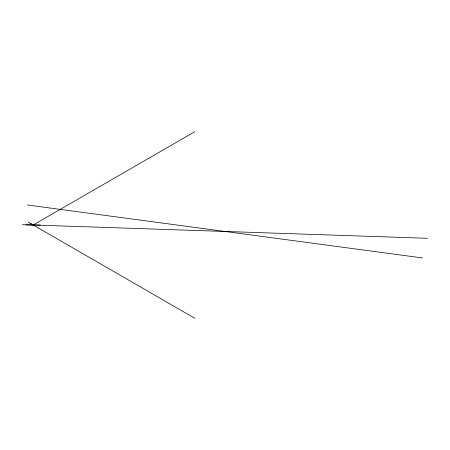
<?xml version="1.0" encoding="UTF-8"?>
<svg xmlns="http://www.w3.org/2000/svg" width="450" height="450" viewBox="0 0 450 450"><rect width="100%" height="100%" fill="white"/><g stroke="black" fill="none" stroke-linecap="round" stroke-linejoin="round"><path stroke-width="0.67" d="M194.889 131.659L33.165 225L40.393 225M33.463 225.006L32.985 225M25.937 225L33.429 225M22.5 224.64L427.5 238.292M27.411 204.981L422.589 257.957M30.594 223.487L31.224 223.852M28.052 222.019L194.889 318.341"/></g></svg>
